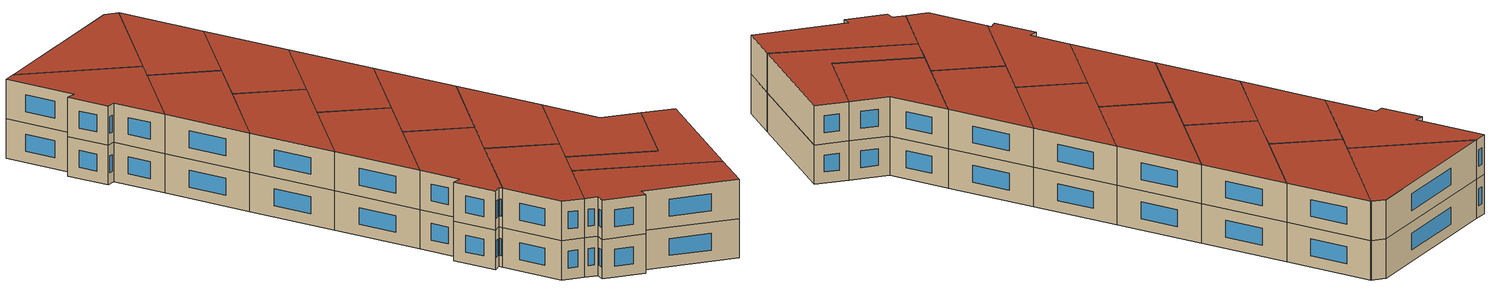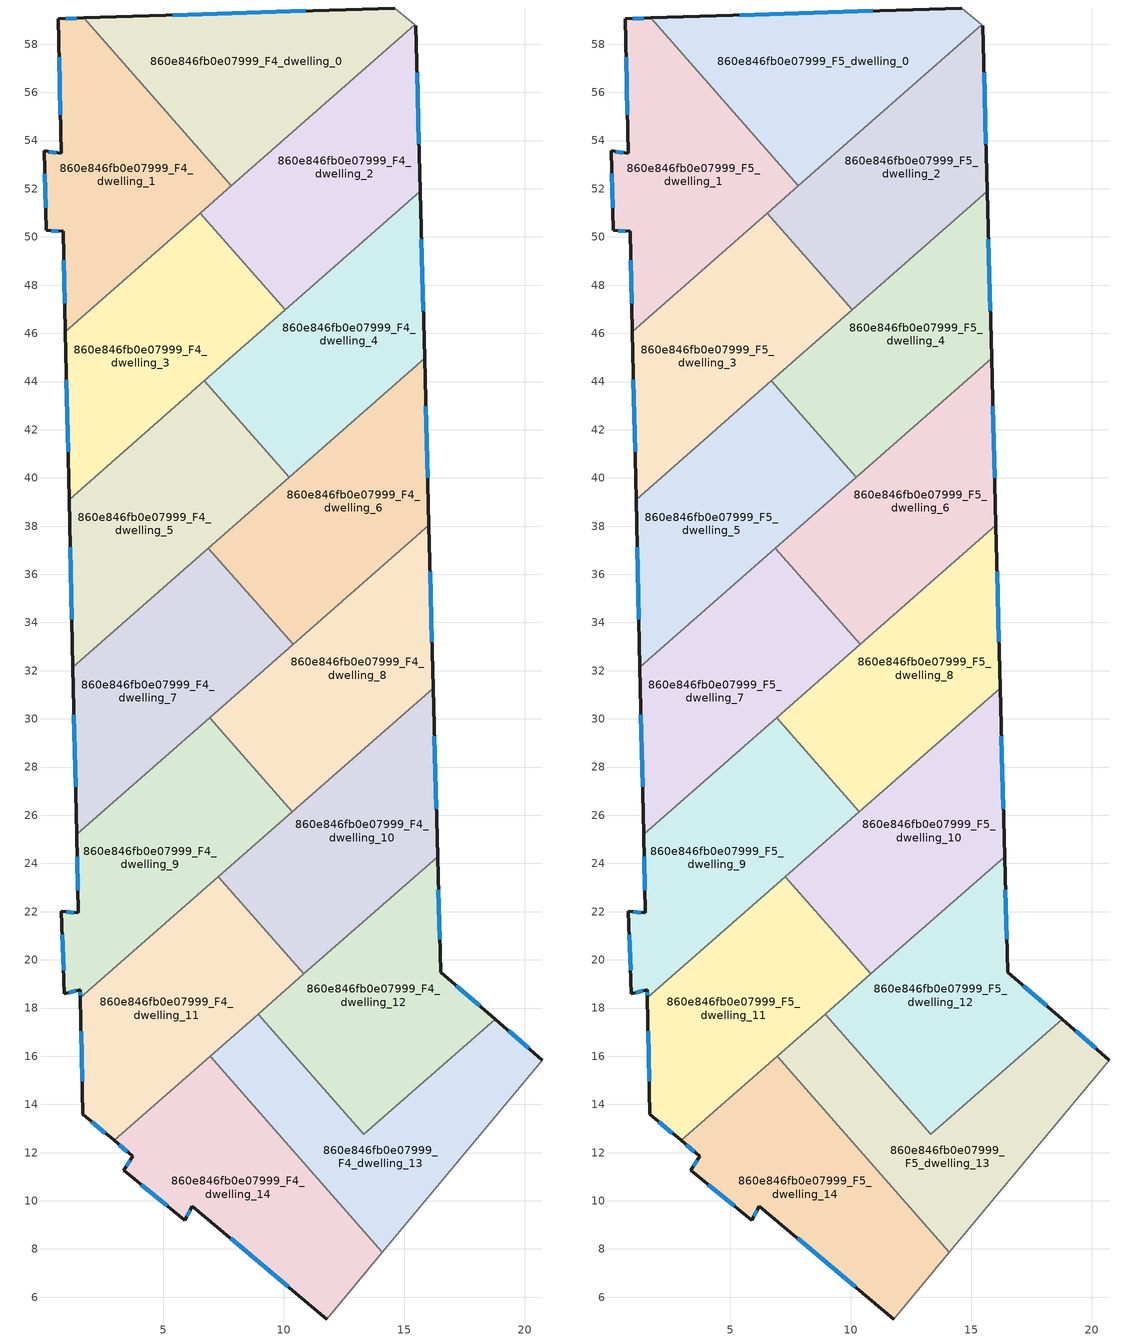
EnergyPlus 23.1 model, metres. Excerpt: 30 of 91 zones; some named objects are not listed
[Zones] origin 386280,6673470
860e846fb0e07999_F4_dwelling_0
 floor to 860e846fb0e07999_F3_dwelling_0 (EU_floor_Construction): 15.44,58.8 7.82,52.12 1.7,59.09 14.6,59.5 z12
 wall outside (EU_wall_Construction): 14.6,59.5 1.7,59.09 z12:15
 wall adiabatic (EU_wall_Construction): 15.44,58.8 14.6,59.5 z12:15
 wall to 860e846fb0e07999_F4_dwelling_1 (EU_wall_Construction): 1.7,59.09 7.82,52.12 z12:15
 wall to 860e846fb0e07999_F4_dwelling_2 (EU_wall_Construction): 7.82,52.12 15.44,58.8 z12:15
 window (EU_Window_Construction): 10.92,59.38 5.38,59.21 z12.86:14.14
860e846fb0e07999_F4_dwelling_1
 floor to 860e846fb0e07999_F3_dwelling_1 (EU_floor_Construction): 1.7,59.09 7.82,52.12 0.93,46.07 0.84,50.23 0.15,50.27 0.05,53.58 0.76,53.47 0.64,59.05 z12
 wall outside (EU_wall_Construction): 1.7,59.09 0.64,59.05 0.76,53.47 0.05,53.58 0.15,50.27 0.84,50.23 0.93,46.07 z12:15
 wall to 860e846fb0e07999_F4_dwelling_3 (EU_wall_Construction): 0.93,46.07 6.53,50.98 z12:15
 wall to 860e846fb0e07999_F4_dwelling_2 (EU_wall_Construction): 6.53,50.98 7.82,52.12 z12:15
 window (EU_Window_Construction): 0.67,57.46 0.73,55.06 / 1.39,59.08 0.94,59.06 / 0.86,49.04 0.9,47.26 / 0.34,50.26 0.64,50.24 / 0.08,52.63 0.12,51.21 / 0.56,53.5 0.25,53.54 z12.86:14.14
860e846fb0e07999_F4_dwelling_10
 floor to 860e846fb0e07999_F3_dwelling_10 (EU_floor_Construction): 16.19,31.27 16.38,24.28 10.83,19.41 7.28,23.45 z12
 wall outside (EU_wall_Construction): 16.38,24.28 16.19,31.27 z12:15
 wall to 860e846fb0e07999_F4_dwelling_11 (EU_wall_Construction): 7.28,23.45 10.83,19.41 z12:15
 wall to 860e846fb0e07999_F4_dwelling_12 (EU_wall_Construction): 10.83,19.41 16.38,24.28 z12:15
 wall to 860e846fb0e07999_F4_dwelling_8 (EU_wall_Construction): 16.19,31.27 10.34,26.14 z12:15
 wall to 860e846fb0e07999_F4_dwelling_9 (EU_wall_Construction): 10.34,26.14 7.28,23.45 z12:15
 window (EU_Window_Construction): 16.32,26.28 16.24,29.28 z12.86:14.14
860e846fb0e07999_F4_dwelling_11
 floor to 860e846fb0e07999_F3_dwelling_11 (EU_floor_Construction): 7.28,23.45 10.83,19.41 2.96,12.5 1.66,13.59 1.55,18.42 z12
 wall outside (EU_wall_Construction): 1.55,18.42 1.66,13.59 2.96,12.5 z12:15
 wall to 860e846fb0e07999_F4_dwelling_9 (EU_wall_Construction): 7.28,23.45 1.55,18.42 z12:15
 wall to 860e846fb0e07999_F4_dwelling_14 (EU_wall_Construction): 2.96,12.5 6.94,16 z12:15
 wall to 860e846fb0e07999_F4_dwelling_13 (EU_wall_Construction): 6.95,16 8.93,17.75 z12:15
 wall to 860e846fb0e07999_F4_dwelling_12 (EU_wall_Construction): 8.93,17.75 10.83,19.41 z12:15
 window (EU_Window_Construction): 2.03,13.28 2.59,12.81 / 1.59,17.04 1.63,14.97 z12.86:14.14
860e846fb0e07999_F4_dwelling_12
 floor to 860e846fb0e07999_F3_dwelling_12 (EU_floor_Construction): 16.38,24.28 16.5,19.49 18.77,17.54 13.32,12.75 8.93,17.75 z12
 wall outside (EU_wall_Construction): 18.77,17.54 16.5,19.49 16.38,24.28 z12:15
 wall to 860e846fb0e07999_F4_dwelling_13 (EU_wall_Construction): 8.93,17.75 13.32,12.75 18.77,17.54 z12:15
 window (EU_Window_Construction): 16.46,20.86 16.41,22.91 / 18.12,18.09 17.15,18.93 z12.86:14.14
860e846fb0e07999_F4_dwelling_13
 floor to 860e846fb0e07999_F3_dwelling_13 (EU_floor_Construction): 20.73,15.84 14.09,7.87 6.95,16 8.93,17.75 13.32,12.75 18.77,17.54 z12
 wall outside (EU_wall_Construction): 20.73,15.84 18.77,17.54 z12:15
 wall adiabatic (EU_wall_Construction): 14.09,7.87 20.73,15.84 z12:15
 wall to 860e846fb0e07999_F4_dwelling_14 (EU_wall_Construction): 6.95,16 14.09,7.87 z12:15
 window (EU_Window_Construction): 20.17,16.33 19.33,17.05 z12.86:14.14
860e846fb0e07999_F4_dwelling_14
 floor to 860e846fb0e07999_F3_dwelling_14 (EU_floor_Construction): 6.95,16 14.09,7.87 11.78,5.09 6.2,9.78 5.88,9.19 3.35,11.27 3.73,11.85 2.96,12.5 z12
 wall outside (EU_wall_Construction): 2.96,12.5 3.73,11.85 3.35,11.27 5.88,9.19 6.2,9.78 11.78,5.09 z12:15
 wall adiabatic (EU_wall_Construction): 11.78,5.09 14.09,7.87 z12:15
 window (EU_Window_Construction): 3.62,11.69 3.46,11.43 / 3.18,12.32 3.51,12.04 / 7.79,8.44 10.18,6.43 / 5.97,9.36 6.11,9.61 / 4.07,10.67 5.15,9.79 z12.86:14.14
860e846fb0e07999_F4_dwelling_2
 floor to 860e846fb0e07999_F3_dwelling_2 (EU_floor_Construction): 15.48,58.77 15.66,51.89 10.05,46.97 6.53,50.98 15.44,58.8 z12
 wall outside (EU_wall_Construction): 15.66,51.89 15.48,58.77 z12:15
 wall to 860e846fb0e07999_F4_dwelling_3 (EU_wall_Construction): 6.53,50.98 10.05,46.97 z12:15
 wall adiabatic (EU_wall_Construction): 15.48,58.77 15.44,58.8 z12:15
 wall to 860e846fb0e07999_F4_dwelling_4 (EU_wall_Construction): 10.05,46.97 15.66,51.89 z12:15
 window (EU_Window_Construction): 15.6,53.86 15.53,56.81 z12.86:14.14
860e846fb0e07999_F4_dwelling_3
 floor to 860e846fb0e07999_F3_dwelling_3 (EU_floor_Construction): 6.53,50.98 10.05,46.97 1.09,39.1 0.93,46.07 z12
 wall outside (EU_wall_Construction): 0.93,46.07 1.09,39.1 z12:15
 wall to 860e846fb0e07999_F4_dwelling_5 (EU_wall_Construction): 1.09,39.1 6.7,44.03 z12:15
 wall to 860e846fb0e07999_F4_dwelling_4 (EU_wall_Construction): 6.7,44.03 10.05,46.97 z12:15
 window (EU_Window_Construction): 0.97,44.08 1.04,41.09 z12.86:14.14
860e846fb0e07999_F4_dwelling_4
 floor to 860e846fb0e07999_F3_dwelling_4 (EU_floor_Construction): 15.66,51.89 15.84,44.96 10.21,40.02 6.7,44.03 z12
 wall outside (EU_wall_Construction): 15.84,44.96 15.66,51.89 z12:15
 wall to 860e846fb0e07999_F4_dwelling_5 (EU_wall_Construction): 6.7,44.03 10.21,40.02 z12:15
 wall to 860e846fb0e07999_F4_dwelling_6 (EU_wall_Construction): 10.21,40.02 15.84,44.96 z12:15
 window (EU_Window_Construction): 15.79,46.94 15.71,49.91 z12.86:14.14
860e846fb0e07999_F4_dwelling_5
 floor to 860e846fb0e07999_F3_dwelling_5 (EU_floor_Construction): 6.7,44.03 10.21,40.02 1.24,32.15 1.09,39.1 z12
 wall outside (EU_wall_Construction): 1.09,39.1 1.24,32.15 z12:15
 wall to 860e846fb0e07999_F4_dwelling_7 (EU_wall_Construction): 1.24,32.15 6.87,37.09 z12:15
 wall to 860e846fb0e07999_F4_dwelling_6 (EU_wall_Construction): 6.87,37.09 10.21,40.02 z12:15
 window (EU_Window_Construction): 1.13,37.12 1.2,34.14 z12.86:14.14
860e846fb0e07999_F4_dwelling_6
 floor to 860e846fb0e07999_F3_dwelling_6 (EU_floor_Construction): 15.84,44.96 16.02,38.04 10.38,33.09 6.87,37.09 z12
 wall outside (EU_wall_Construction): 16.02,38.04 15.84,44.96 z12:15
 wall to 860e846fb0e07999_F4_dwelling_7 (EU_wall_Construction): 6.87,37.09 10.38,33.09 z12:15
 wall to 860e846fb0e07999_F4_dwelling_8 (EU_wall_Construction): 10.38,33.09 16.02,38.04 z12:15
 window (EU_Window_Construction): 15.97,40.01 15.89,42.98 z12.86:14.14
860e846fb0e07999_F4_dwelling_7
 floor to 860e846fb0e07999_F3_dwelling_7 (EU_floor_Construction): 6.87,37.09 10.38,33.09 1.4,25.21 1.24,32.15 z12
 wall outside (EU_wall_Construction): 1.24,32.15 1.4,25.21 z12:15
 wall to 860e846fb0e07999_F4_dwelling_9 (EU_wall_Construction): 1.4,25.21 6.91,30.04 z12:15
 wall to 860e846fb0e07999_F4_dwelling_8 (EU_wall_Construction): 6.91,30.05 10.38,33.09 z12:15
 window (EU_Window_Construction): 1.29,30.16 1.36,27.19 z12.86:14.14
860e846fb0e07999_F4_dwelling_8
 floor to 860e846fb0e07999_F3_dwelling_8 (EU_floor_Construction): 16.02,38.04 16.19,31.27 10.34,26.14 6.91,30.04 z12
 wall outside (EU_wall_Construction): 16.19,31.27 16.02,38.04 z12:15
 wall to 860e846fb0e07999_F4_dwelling_9 (EU_wall_Construction): 6.91,30.04 10.34,26.14 z12:15
 window (EU_Window_Construction): 16.14,33.21 16.07,36.1 z12.86:14.14
860e846fb0e07999_F4_dwelling_9
 floor to 860e846fb0e07999_F3_dwelling_9 (EU_floor_Construction): 6.91,30.04 10.34,26.14 1.55,18.42 1.55,18.76 0.89,18.6 0.77,22.01 1.47,21.95 1.4,25.21 z12
 wall outside (EU_wall_Construction): 1.4,25.21 1.47,21.95 0.77,22.01 0.89,18.6 1.55,18.76 1.55,18.42 z12:15
 window (EU_Window_Construction): 0.8,21.03 0.85,19.57 / 1.27,21.96 0.97,21.99 / 1.42,24.27 1.45,22.88 / 1.55,18.66 1.55,18.52 / 1.08,18.64 1.36,18.71 z12.86:14.14
860e846fb0e07999_F5_dwelling_0
 floor to 860e846fb0e07999_F4_dwelling_0 (EU_floor_Construction): 15.44,58.8 7.82,52.12 1.7,59.09 14.6,59.5 z15
 wall outside (EU_wall_Construction): 14.6,59.5 1.7,59.09 z15:18
 wall adiabatic (EU_wall_Construction): 15.44,58.8 14.6,59.5 z15:18
 wall to 860e846fb0e07999_F5_dwelling_1 (EU_wall_Construction): 1.7,59.09 7.82,52.12 z15:18
 wall to 860e846fb0e07999_F5_dwelling_2 (EU_wall_Construction): 7.82,52.12 15.44,58.8 z15:18
 window (EU_Window_Construction): 10.92,59.38 5.38,59.21 z15.86:17.14
 roof outside (EU_roof_Construction): 15.44,58.8 14.6,59.5 1.7,59.09 7.82,52.12 z18
860e846fb0e07999_F5_dwelling_1
 floor to 860e846fb0e07999_F4_dwelling_1 (EU_floor_Construction): 1.7,59.09 7.82,52.12 0.93,46.07 0.84,50.23 0.15,50.27 0.05,53.58 0.76,53.47 0.64,59.05 z15
 wall outside (EU_wall_Construction): 1.7,59.09 0.64,59.05 0.76,53.47 0.05,53.58 0.15,50.27 0.84,50.23 0.93,46.07 z15:18
 wall to 860e846fb0e07999_F5_dwelling_3 (EU_wall_Construction): 0.93,46.07 6.53,50.98 z15:18
 wall to 860e846fb0e07999_F5_dwelling_2 (EU_wall_Construction): 6.53,50.98 7.82,52.12 z15:18
 window (EU_Window_Construction): 0.67,57.46 0.73,55.06 / 1.39,59.08 0.94,59.06 / 0.86,49.04 0.9,47.26 / 0.34,50.26 0.64,50.24 / 0.08,52.63 0.12,51.21 / 0.56,53.5 0.25,53.54 z15.86:17.14
 roof outside (EU_roof_Construction): 7.82,52.12 1.7,59.09 0.64,59.05 0.76,53.47 0.05,53.58 0.15,50.27 0.84,50.23 0.93,46.07 z18
860e846fb0e07999_F5_dwelling_10
 floor to 860e846fb0e07999_F4_dwelling_10 (EU_floor_Construction): 16.19,31.27 16.38,24.28 10.83,19.41 7.28,23.45 z15
 wall outside (EU_wall_Construction): 16.38,24.28 16.19,31.27 z15:18
 wall to 860e846fb0e07999_F5_dwelling_11 (EU_wall_Construction): 7.28,23.45 10.83,19.41 z15:18
 wall to 860e846fb0e07999_F5_dwelling_12 (EU_wall_Construction): 10.83,19.41 16.38,24.28 z15:18
 wall to 860e846fb0e07999_F5_dwelling_8 (EU_wall_Construction): 16.19,31.27 10.34,26.14 z15:18
 wall to 860e846fb0e07999_F5_dwelling_9 (EU_wall_Construction): 10.34,26.14 7.28,23.45 z15:18
 window (EU_Window_Construction): 16.32,26.28 16.24,29.28 z15.86:17.14
 roof outside (EU_roof_Construction): 16.38,24.28 16.19,31.27 7.28,23.45 10.83,19.41 z18
860e846fb0e07999_F5_dwelling_11
 floor to 860e846fb0e07999_F4_dwelling_11 (EU_floor_Construction): 7.28,23.45 10.83,19.41 2.96,12.5 1.66,13.59 1.55,18.42 z15
 wall outside (EU_wall_Construction): 1.55,18.42 1.66,13.59 2.96,12.5 z15:18
 wall to 860e846fb0e07999_F5_dwelling_9 (EU_wall_Construction): 7.28,23.45 1.55,18.42 z15:18
 wall to 860e846fb0e07999_F5_dwelling_14 (EU_wall_Construction): 2.96,12.5 6.94,16 z15:18
 wall to 860e846fb0e07999_F5_dwelling_13 (EU_wall_Construction): 6.95,16 8.93,17.75 z15:18
 wall to 860e846fb0e07999_F5_dwelling_12 (EU_wall_Construction): 8.93,17.75 10.83,19.41 z15:18
 window (EU_Window_Construction): 2.03,13.28 2.59,12.81 / 1.59,17.04 1.63,14.97 z15.86:17.14
 roof outside (EU_roof_Construction): 10.83,19.41 7.28,23.45 1.55,18.42 1.66,13.59 2.96,12.5 z18
860e846fb0e07999_F5_dwelling_12
 floor to 860e846fb0e07999_F4_dwelling_12 (EU_floor_Construction): 16.38,24.28 16.5,19.49 18.77,17.54 13.32,12.75 8.93,17.75 z15
 wall outside (EU_wall_Construction): 18.77,17.54 16.5,19.49 16.38,24.28 z15:18
 wall to 860e846fb0e07999_F5_dwelling_13 (EU_wall_Construction): 8.93,17.75 13.32,12.75 18.77,17.54 z15:18
 window (EU_Window_Construction): 16.46,20.86 16.41,22.91 / 18.12,18.09 17.15,18.93 z15.86:17.14
 roof outside (EU_roof_Construction): 18.77,17.54 16.5,19.49 16.38,24.28 8.93,17.75 13.32,12.75 z18
860e846fb0e07999_F5_dwelling_13
 floor to 860e846fb0e07999_F4_dwelling_13 (EU_floor_Construction): 20.73,15.84 14.09,7.87 6.95,16 8.93,17.75 13.32,12.75 18.77,17.54 z15
 wall outside (EU_wall_Construction): 20.73,15.84 18.77,17.54 z15:18
 wall adiabatic (EU_wall_Construction): 14.09,7.87 20.73,15.84 z15:18
 wall to 860e846fb0e07999_F5_dwelling_14 (EU_wall_Construction): 6.95,16 14.09,7.87 z15:18
 window (EU_Window_Construction): 20.17,16.33 19.33,17.05 z15.86:17.14
 roof outside (EU_roof_Construction): 14.09,7.87 20.73,15.84 18.77,17.54 13.32,12.75 8.93,17.75 6.95,16 z18
860e846fb0e07999_F5_dwelling_14
 floor to 860e846fb0e07999_F4_dwelling_14 (EU_floor_Construction): 6.95,16 14.09,7.87 11.78,5.09 6.2,9.78 5.88,9.19 3.35,11.27 3.73,11.85 2.96,12.5 z15
 wall outside (EU_wall_Construction): 2.96,12.5 3.73,11.85 3.35,11.27 5.88,9.19 6.2,9.78 11.78,5.09 z15:18
 wall adiabatic (EU_wall_Construction): 11.78,5.09 14.09,7.87 z15:18
 window (EU_Window_Construction): 3.62,11.69 3.46,11.43 / 3.18,12.32 3.51,12.04 / 7.79,8.44 10.18,6.43 / 5.97,9.36 6.11,9.61 / 4.07,10.67 5.15,9.79 z15.86:17.14
 roof outside (EU_roof_Construction): 11.78,5.09 14.09,7.87 6.95,16 2.96,12.5 3.73,11.85 3.35,11.27 5.88,9.19 6.2,9.78 z18
860e846fb0e07999_F5_dwelling_2
 floor to 860e846fb0e07999_F4_dwelling_2 (EU_floor_Construction): 15.48,58.77 15.66,51.89 10.05,46.97 6.53,50.98 15.44,58.8 z15
 wall outside (EU_wall_Construction): 15.66,51.89 15.48,58.77 z15:18
 wall to 860e846fb0e07999_F5_dwelling_3 (EU_wall_Construction): 6.53,50.98 10.05,46.97 z15:18
 wall adiabatic (EU_wall_Construction): 15.48,58.77 15.44,58.8 z15:18
 wall to 860e846fb0e07999_F5_dwelling_4 (EU_wall_Construction): 10.05,46.97 15.66,51.89 z15:18
 window (EU_Window_Construction): 15.6,53.86 15.53,56.81 z15.86:17.14
 roof outside (EU_roof_Construction): 15.66,51.89 15.48,58.77 15.44,58.8 6.53,50.98 10.05,46.97 z18
860e846fb0e07999_F5_dwelling_3
 floor to 860e846fb0e07999_F4_dwelling_3 (EU_floor_Construction): 6.53,50.98 10.05,46.97 1.09,39.1 0.93,46.07 z15
 wall outside (EU_wall_Construction): 0.93,46.07 1.09,39.1 z15:18
 wall to 860e846fb0e07999_F5_dwelling_5 (EU_wall_Construction): 1.09,39.1 6.7,44.03 z15:18
 wall to 860e846fb0e07999_F5_dwelling_4 (EU_wall_Construction): 6.7,44.03 10.05,46.97 z15:18
 window (EU_Window_Construction): 0.97,44.08 1.04,41.09 z15.86:17.14
 roof outside (EU_roof_Construction): 10.05,46.97 6.53,50.98 0.93,46.07 1.09,39.1 z18
860e846fb0e07999_F5_dwelling_4
 floor to 860e846fb0e07999_F4_dwelling_4 (EU_floor_Construction): 15.66,51.89 15.84,44.96 10.21,40.02 6.7,44.03 z15
 wall outside (EU_wall_Construction): 15.84,44.96 15.66,51.89 z15:18
 wall to 860e846fb0e07999_F5_dwelling_5 (EU_wall_Construction): 6.7,44.03 10.21,40.02 z15:18
 wall to 860e846fb0e07999_F5_dwelling_6 (EU_wall_Construction): 10.21,40.02 15.84,44.96 z15:18
 window (EU_Window_Construction): 15.79,46.94 15.71,49.91 z15.86:17.14
 roof outside (EU_roof_Construction): 15.84,44.96 15.66,51.89 6.7,44.03 10.21,40.02 z18
860e846fb0e07999_F5_dwelling_5
 floor to 860e846fb0e07999_F4_dwelling_5 (EU_floor_Construction): 6.7,44.03 10.21,40.02 1.24,32.15 1.09,39.1 z15
 wall outside (EU_wall_Construction): 1.09,39.1 1.24,32.15 z15:18
 wall to 860e846fb0e07999_F5_dwelling_7 (EU_wall_Construction): 1.24,32.15 6.87,37.09 z15:18
 wall to 860e846fb0e07999_F5_dwelling_6 (EU_wall_Construction): 6.87,37.09 10.21,40.02 z15:18
 window (EU_Window_Construction): 1.13,37.12 1.2,34.14 z15.86:17.14
 roof outside (EU_roof_Construction): 10.21,40.02 6.7,44.03 1.09,39.1 1.24,32.15 z18
860e846fb0e07999_F5_dwelling_6
 floor to 860e846fb0e07999_F4_dwelling_6 (EU_floor_Construction): 15.84,44.96 16.02,38.04 10.38,33.09 6.87,37.09 z15
 wall outside (EU_wall_Construction): 16.02,38.04 15.84,44.96 z15:18
 wall to 860e846fb0e07999_F5_dwelling_7 (EU_wall_Construction): 6.87,37.09 10.38,33.09 z15:18
 wall to 860e846fb0e07999_F5_dwelling_8 (EU_wall_Construction): 10.38,33.09 16.02,38.04 z15:18
 window (EU_Window_Construction): 15.97,40.01 15.89,42.98 z15.86:17.14
 roof outside (EU_roof_Construction): 16.02,38.04 15.84,44.96 6.87,37.09 10.38,33.09 z18
860e846fb0e07999_F5_dwelling_7
 floor to 860e846fb0e07999_F4_dwelling_7 (EU_floor_Construction): 6.87,37.09 10.38,33.09 1.4,25.21 1.24,32.15 z15
 wall outside (EU_wall_Construction): 1.24,32.15 1.4,25.21 z15:18
 wall to 860e846fb0e07999_F5_dwelling_9 (EU_wall_Construction): 1.4,25.21 6.91,30.04 z15:18
 wall to 860e846fb0e07999_F5_dwelling_8 (EU_wall_Construction): 6.91,30.05 10.38,33.09 z15:18
 window (EU_Window_Construction): 1.29,30.16 1.36,27.19 z15.86:17.14
 roof outside (EU_roof_Construction): 10.38,33.09 6.87,37.09 1.24,32.15 1.4,25.21 z18
860e846fb0e07999_F5_dwelling_8
 floor to 860e846fb0e07999_F4_dwelling_8 (EU_floor_Construction): 16.02,38.04 16.19,31.27 10.34,26.14 6.91,30.04 z15
 wall outside (EU_wall_Construction): 16.19,31.27 16.02,38.04 z15:18
 wall to 860e846fb0e07999_F5_dwelling_9 (EU_wall_Construction): 6.91,30.04 10.34,26.14 z15:18
 window (EU_Window_Construction): 16.14,33.21 16.07,36.1 z15.86:17.14
 roof outside (EU_roof_Construction): 16.19,31.27 16.02,38.04 6.91,30.04 10.34,26.14 z18
860e846fb0e07999_F5_dwelling_9
 floor to 860e846fb0e07999_F4_dwelling_9 (EU_floor_Construction): 6.91,30.04 10.34,26.14 1.55,18.42 1.55,18.76 0.89,18.6 0.77,22.01 1.47,21.95 1.4,25.21 z15
 wall outside (EU_wall_Construction): 1.4,25.21 1.47,21.95 0.77,22.01 0.89,18.6 1.55,18.76 1.55,18.42 z15:18
 window (EU_Window_Construction): 0.8,21.03 0.85,19.57 / 1.27,21.96 0.97,21.99 / 1.42,24.27 1.45,22.88 / 1.55,18.66 1.55,18.52 / 1.08,18.64 1.36,18.71 z15.86:17.14
 roof outside (EU_roof_Construction): 10.34,26.14 6.91,30.04 1.4,25.21 1.47,21.95 0.77,22.01 0.89,18.6 1.55,18.76 1.55,18.42 z18
[Building]
EU S2 Campaign: North Axis=0; Terrain=City; Solar Distribution=FullExterior
[Site:Location]
Helsinki-Vantaa.AP: Latitude=60.317; Longitude=24.963; Time Zone=2; Elevation=54.6
[SizingPeriod:WeatherFileDays]
AnnualSizingPeriod: Begin Month=1; Begin Day of Month=1; End Month=12; End Day of Month=31; Day of Week for Start Day=Monday; Use Weather File Daylight Saving Period=No; Use Weather File Rain and Snow Indicators=No
[MATERIAL]
EU_InternalMass_Material: Roughness=MediumRough; Thickness=0.1; Conductivity=1; Density=1800; Specific Heat=900; Thermal Absorptance=0.9; Solar Absorptance=0.7; Visible Absorptance=0.7
[MATERIAL:NOMASS] Roughness=MediumRough; Thermal Absorptance=0.9; Solar Absorptance=0.7; Visible Absorptance=0.7
Name | Thermal Resistance
EU_wall_NoMass | 1.10183
EU_roof_NoMass; EU_floor_NoMass | 1.70606
[WINDOWMATERIAL:SIMPLEGLAZINGSYSTEM]
EU_Window_SimpleGlazing: UFactor=3.11035; Solar Heat Gain Coefficient=0.8; Visible Transmittance=0.8
[CONSTRUCTION]
EU_wall_Construction: EU_wall_NoMass
EU_roof_Construction: EU_roof_NoMass
EU_floor_Construction: EU_floor_NoMass
EU_Window_Construction: EU_Window_SimpleGlazing
EU_InternalMass_Construction: EU_InternalMass_Material
[ZONE] Type=1; Multiplier=1; Ceiling Height=autocalculate; Floor Area=autocalculate; Part of Total Floor Area=Yes
Name | Volume
860e846fb0e07999_F4_dwelling_0; 860e846fb0e07999_F5_dwelling_0; 860e846fb0e07999_F4_dwelling_5; 860e846fb0e07999_F5_dwelling_5 | 155.125
860e846fb0e07999_F4_dwelling_1; 860e846fb0e07999_F5_dwelling_1 | 155.141
860e846fb0e07999_F4_dwelling_10; 860e846fb0e07999_F5_dwelling_10 | 155.099
860e846fb0e07999_F4_dwelling_11; 860e846fb0e07999_F5_dwelling_11 | 155.11
860e846fb0e07999_F4_dwelling_12; 860e846fb0e07999_F5_dwelling_12 | 155.131
860e846fb0e07999_F4_dwelling_13; 860e846fb0e07999_F5_dwelling_13; 860e846fb0e07999_F4_dwelling_4; 860e846fb0e07999_F5_dwelling_4 | 155.123
860e846fb0e07999_F4_dwelling_14; 860e846fb0e07999_F5_dwelling_14 | 155.108
860e846fb0e07999_F4_dwelling_2; 860e846fb0e07999_F5_dwelling_2 | 155.105
860e846fb0e07999_F4_dwelling_3; 860e846fb0e07999_F5_dwelling_3 | 155.104
860e846fb0e07999_F4_dwelling_6; 860e846fb0e07999_F5_dwelling_6; 860e846fb0e07999_F4_dwelling_9; 860e846fb0e07999_F5_dwelling_9 | 155.113
860e846fb0e07999_F4_dwelling_7; 860e846fb0e07999_F5_dwelling_7 | 155.116
860e846fb0e07999_F4_dwelling_8; 860e846fb0e07999_F5_dwelling_8 | 155.127
[INTERNALMASS] Construction=EU_InternalMass_Construction
Name | Zone or ZoneList | Surface Area
860e846fb0e07999_F4_dwelling_0_EU_InternalMass | 860e846fb0e07999_F4_dwelling_0 | 51.7068
860e846fb0e07999_F4_dwelling_1_EU_InternalMass | 860e846fb0e07999_F4_dwelling_1 | 51.7133
860e846fb0e07999_F4_dwelling_2_EU_InternalMass | 860e846fb0e07999_F4_dwelling_2 | 51.7028
860e846fb0e07999_F4_dwelling_3_EU_InternalMass | 860e846fb0e07999_F4_dwelling_3 | 51.7034
860e846fb0e07999_F4_dwelling_4_EU_InternalMass | 860e846fb0e07999_F4_dwelling_4 | 51.7092
860e846fb0e07999_F4_dwelling_5_EU_InternalMass | 860e846fb0e07999_F4_dwelling_5 | 51.7101
860e846fb0e07999_F4_dwelling_6_EU_InternalMass | 860e846fb0e07999_F4_dwelling_6 | 51.7039
860e846fb0e07999_F4_dwelling_7_EU_InternalMass | 860e846fb0e07999_F4_dwelling_7 | 51.707
860e846fb0e07999_F4_dwelling_8_EU_InternalMass | 860e846fb0e07999_F4_dwelling_8 | 51.7076
860e846fb0e07999_F4_dwelling_9_EU_InternalMass | 860e846fb0e07999_F4_dwelling_9 | 51.7042
860e846fb0e07999_F4_dwelling_10_EU_InternalMass | 860e846fb0e07999_F4_dwelling_10 | 51.7002
860e846fb0e07999_F4_dwelling_11_EU_InternalMass | 860e846fb0e07999_F4_dwelling_11 | 51.7037
860e846fb0e07999_F4_dwelling_12_EU_InternalMass | 860e846fb0e07999_F4_dwelling_12 | 51.7111
860e846fb0e07999_F4_dwelling_13_EU_InternalMass | 860e846fb0e07999_F4_dwelling_13 | 51.7077
860e846fb0e07999_F4_dwelling_14_EU_InternalMass | 860e846fb0e07999_F4_dwelling_14 | 51.6992
860e846fb0e07999_F5_dwelling_0_EU_InternalMass | 860e846fb0e07999_F5_dwelling_0 | 51.7068
860e846fb0e07999_F5_dwelling_1_EU_InternalMass | 860e846fb0e07999_F5_dwelling_1 | 51.7133
860e846fb0e07999_F5_dwelling_2_EU_InternalMass | 860e846fb0e07999_F5_dwelling_2 | 51.7028
860e846fb0e07999_F5_dwelling_3_EU_InternalMass | 860e846fb0e07999_F5_dwelling_3 | 51.7034
860e846fb0e07999_F5_dwelling_4_EU_InternalMass | 860e846fb0e07999_F5_dwelling_4 | 51.7092
860e846fb0e07999_F5_dwelling_5_EU_InternalMass | 860e846fb0e07999_F5_dwelling_5 | 51.7101
860e846fb0e07999_F5_dwelling_6_EU_InternalMass | 860e846fb0e07999_F5_dwelling_6 | 51.7039
860e846fb0e07999_F5_dwelling_7_EU_InternalMass | 860e846fb0e07999_F5_dwelling_7 | 51.707
860e846fb0e07999_F5_dwelling_8_EU_InternalMass | 860e846fb0e07999_F5_dwelling_8 | 51.7076
860e846fb0e07999_F5_dwelling_9_EU_InternalMass | 860e846fb0e07999_F5_dwelling_9 | 51.7042
860e846fb0e07999_F5_dwelling_10_EU_InternalMass | 860e846fb0e07999_F5_dwelling_10 | 51.7002
860e846fb0e07999_F5_dwelling_11_EU_InternalMass | 860e846fb0e07999_F5_dwelling_11 | 51.7037
860e846fb0e07999_F5_dwelling_12_EU_InternalMass | 860e846fb0e07999_F5_dwelling_12 | 51.7111
860e846fb0e07999_F5_dwelling_13_EU_InternalMass | 860e846fb0e07999_F5_dwelling_13 | 51.7077
860e846fb0e07999_F5_dwelling_14_EU_InternalMass | 860e846fb0e07999_F5_dwelling_14 | 51.6992
[OTHEREQUIPMENT] Fuel Type=Electricity; Design Level Calculation Method=Watts/Area; Power per Zone Floor Area=1; Fraction Latent=0; Fraction Radiant=0; Fraction Lost=0; Carbon Dioxide Generation Rate=0; EndUse Subcategory=EU_Step8_InternalGains
Name | Zone or ZoneList or Space or SpaceList | Schedule
EU_Step8_InternalGain_860e846fb0e07999_F4_dwelling_0_f000 | 860e846fb0e07999_F4_dwelling_0 | EU_Step8_GainSchedule_860e846fb0e07999_F4_dwelling_0_f000
EU_Step8_InternalGain_860e846fb0e07999_F4_dwelling_1_f000 | 860e846fb0e07999_F4_dwelling_1 | EU_Step8_GainSchedule_860e846fb0e07999_F4_dwelling_1_f000
EU_Step8_InternalGain_860e846fb0e07999_F4_dwelling_2_f000 | 860e846fb0e07999_F4_dwelling_2 | EU_Step8_GainSchedule_860e846fb0e07999_F4_dwelling_2_f000
EU_Step8_InternalGain_860e846fb0e07999_F4_dwelling_3_f000 | 860e846fb0e07999_F4_dwelling_3 | EU_Step8_GainSchedule_860e846fb0e07999_F4_dwelling_3_f000
EU_Step8_InternalGain_860e846fb0e07999_F4_dwelling_4_f000 | 860e846fb0e07999_F4_dwelling_4 | EU_Step8_GainSchedule_860e846fb0e07999_F4_dwelling_4_f000
EU_Step8_InternalGain_860e846fb0e07999_F4_dwelling_5_f000 | 860e846fb0e07999_F4_dwelling_5 | EU_Step8_GainSchedule_860e846fb0e07999_F4_dwelling_5_f000
EU_Step8_InternalGain_860e846fb0e07999_F4_dwelling_6_f000 | 860e846fb0e07999_F4_dwelling_6 | EU_Step8_GainSchedule_860e846fb0e07999_F4_dwelling_6_f000
EU_Step8_InternalGain_860e846fb0e07999_F4_dwelling_7_f000 | 860e846fb0e07999_F4_dwelling_7 | EU_Step8_GainSchedule_860e846fb0e07999_F4_dwelling_7_f000
EU_Step8_InternalGain_860e846fb0e07999_F4_dwelling_8_f000 | 860e846fb0e07999_F4_dwelling_8 | EU_Step8_GainSchedule_860e846fb0e07999_F4_dwelling_8_f000
EU_Step8_InternalGain_860e846fb0e07999_F4_dwelling_9_f000 | 860e846fb0e07999_F4_dwelling_9 | EU_Step8_GainSchedule_860e846fb0e07999_F4_dwelling_9_f000
EU_Step8_InternalGain_860e846fb0e07999_F4_dwelling_10_f000 | 860e846fb0e07999_F4_dwelling_10 | EU_Step8_GainSchedule_860e846fb0e07999_F4_dwelling_10_f000
EU_Step8_InternalGain_860e846fb0e07999_F4_dwelling_11_f000 | 860e846fb0e07999_F4_dwelling_11 | EU_Step8_GainSchedule_860e846fb0e07999_F4_dwelling_11_f000
EU_Step8_InternalGain_860e846fb0e07999_F4_dwelling_12_f000 | 860e846fb0e07999_F4_dwelling_12 | EU_Step8_GainSchedule_860e846fb0e07999_F4_dwelling_12_f000
EU_Step8_InternalGain_860e846fb0e07999_F4_dwelling_13_f000 | 860e846fb0e07999_F4_dwelling_13 | EU_Step8_GainSchedule_860e846fb0e07999_F4_dwelling_13_f000
EU_Step8_InternalGain_860e846fb0e07999_F4_dwelling_14_f000 | 860e846fb0e07999_F4_dwelling_14 | EU_Step8_GainSchedule_860e846fb0e07999_F4_dwelling_14_f000
EU_Step8_InternalGain_860e846fb0e07999_F5_dwelling_0_f000 | 860e846fb0e07999_F5_dwelling_0 | EU_Step8_GainSchedule_860e846fb0e07999_F5_dwelling_0_f000
EU_Step8_InternalGain_860e846fb0e07999_F5_dwelling_1_f000 | 860e846fb0e07999_F5_dwelling_1 | EU_Step8_GainSchedule_860e846fb0e07999_F5_dwelling_1_f000
EU_Step8_InternalGain_860e846fb0e07999_F5_dwelling_2_f000 | 860e846fb0e07999_F5_dwelling_2 | EU_Step8_GainSchedule_860e846fb0e07999_F5_dwelling_2_f000
EU_Step8_InternalGain_860e846fb0e07999_F5_dwelling_3_f000 | 860e846fb0e07999_F5_dwelling_3 | EU_Step8_GainSchedule_860e846fb0e07999_F5_dwelling_3_f000
EU_Step8_InternalGain_860e846fb0e07999_F5_dwelling_4_f000 | 860e846fb0e07999_F5_dwelling_4 | EU_Step8_GainSchedule_860e846fb0e07999_F5_dwelling_4_f000
EU_Step8_InternalGain_860e846fb0e07999_F5_dwelling_5_f000 | 860e846fb0e07999_F5_dwelling_5 | EU_Step8_GainSchedule_860e846fb0e07999_F5_dwelling_5_f000
EU_Step8_InternalGain_860e846fb0e07999_F5_dwelling_6_f000 | 860e846fb0e07999_F5_dwelling_6 | EU_Step8_GainSchedule_860e846fb0e07999_F5_dwelling_6_f000
EU_Step8_InternalGain_860e846fb0e07999_F5_dwelling_7_f000 | 860e846fb0e07999_F5_dwelling_7 | EU_Step8_GainSchedule_860e846fb0e07999_F5_dwelling_7_f000
EU_Step8_InternalGain_860e846fb0e07999_F5_dwelling_8_f000 | 860e846fb0e07999_F5_dwelling_8 | EU_Step8_GainSchedule_860e846fb0e07999_F5_dwelling_8_f000
EU_Step8_InternalGain_860e846fb0e07999_F5_dwelling_9_f000 | 860e846fb0e07999_F5_dwelling_9 | EU_Step8_GainSchedule_860e846fb0e07999_F5_dwelling_9_f000
EU_Step8_InternalGain_860e846fb0e07999_F5_dwelling_10_f000 | 860e846fb0e07999_F5_dwelling_10 | EU_Step8_GainSchedule_860e846fb0e07999_F5_dwelling_10_f000
EU_Step8_InternalGain_860e846fb0e07999_F5_dwelling_11_f000 | 860e846fb0e07999_F5_dwelling_11 | EU_Step8_GainSchedule_860e846fb0e07999_F5_dwelling_11_f000
EU_Step8_InternalGain_860e846fb0e07999_F5_dwelling_12_f000 | 860e846fb0e07999_F5_dwelling_12 | EU_Step8_GainSchedule_860e846fb0e07999_F5_dwelling_12_f000
EU_Step8_InternalGain_860e846fb0e07999_F5_dwelling_13_f000 | 860e846fb0e07999_F5_dwelling_13 | EU_Step8_GainSchedule_860e846fb0e07999_F5_dwelling_13_f000
EU_Step8_InternalGain_860e846fb0e07999_F5_dwelling_14_f000 | 860e846fb0e07999_F5_dwelling_14 | EU_Step8_GainSchedule_860e846fb0e07999_F5_dwelling_14_f000
[ZONEVENTILATION:DESIGNFLOWRATE] Schedule=EU_AlwaysOn; Design Flow Rate Calculation Method=AirChanges/Hour; Air Changes per Hour=0.756316; Ventilation Type=Natural; Fan Pressure Rise=0; Fan Total Efficiency=1; Constant Term Coefficient=1; Temperature Term Coefficient=0; Velocity Term Coefficient=0; Velocity Squared Term Coefficient=0; Minimum Indoor Temperature=-100; Maximum Indoor Temperature=100; Delta Temperature=-100; Minimum Outdoor Temperature=-100; Maximum Outdoor Temperature=100; Maximum Wind Speed=40
Name | Zone or ZoneList or Space or SpaceList
EU_ConstantAir_860e846fb0e07999_F4_dwelling_0 | 860e846fb0e07999_F4_dwelling_0
EU_ConstantAir_860e846fb0e07999_F4_dwelling_1 | 860e846fb0e07999_F4_dwelling_1
EU_ConstantAir_860e846fb0e07999_F4_dwelling_2 | 860e846fb0e07999_F4_dwelling_2
EU_ConstantAir_860e846fb0e07999_F4_dwelling_3 | 860e846fb0e07999_F4_dwelling_3
EU_ConstantAir_860e846fb0e07999_F4_dwelling_4 | 860e846fb0e07999_F4_dwelling_4
EU_ConstantAir_860e846fb0e07999_F4_dwelling_5 | 860e846fb0e07999_F4_dwelling_5
EU_ConstantAir_860e846fb0e07999_F4_dwelling_6 | 860e846fb0e07999_F4_dwelling_6
EU_ConstantAir_860e846fb0e07999_F4_dwelling_7 | 860e846fb0e07999_F4_dwelling_7
EU_ConstantAir_860e846fb0e07999_F4_dwelling_8 | 860e846fb0e07999_F4_dwelling_8
EU_ConstantAir_860e846fb0e07999_F4_dwelling_9 | 860e846fb0e07999_F4_dwelling_9
EU_ConstantAir_860e846fb0e07999_F4_dwelling_10 | 860e846fb0e07999_F4_dwelling_10
EU_ConstantAir_860e846fb0e07999_F4_dwelling_11 | 860e846fb0e07999_F4_dwelling_11
EU_ConstantAir_860e846fb0e07999_F4_dwelling_12 | 860e846fb0e07999_F4_dwelling_12
EU_ConstantAir_860e846fb0e07999_F4_dwelling_13 | 860e846fb0e07999_F4_dwelling_13
EU_ConstantAir_860e846fb0e07999_F4_dwelling_14 | 860e846fb0e07999_F4_dwelling_14
EU_ConstantAir_860e846fb0e07999_F5_dwelling_0 | 860e846fb0e07999_F5_dwelling_0
EU_ConstantAir_860e846fb0e07999_F5_dwelling_1 | 860e846fb0e07999_F5_dwelling_1
EU_ConstantAir_860e846fb0e07999_F5_dwelling_2 | 860e846fb0e07999_F5_dwelling_2
EU_ConstantAir_860e846fb0e07999_F5_dwelling_3 | 860e846fb0e07999_F5_dwelling_3
EU_ConstantAir_860e846fb0e07999_F5_dwelling_4 | 860e846fb0e07999_F5_dwelling_4
EU_ConstantAir_860e846fb0e07999_F5_dwelling_5 | 860e846fb0e07999_F5_dwelling_5
EU_ConstantAir_860e846fb0e07999_F5_dwelling_6 | 860e846fb0e07999_F5_dwelling_6
EU_ConstantAir_860e846fb0e07999_F5_dwelling_7 | 860e846fb0e07999_F5_dwelling_7
EU_ConstantAir_860e846fb0e07999_F5_dwelling_8 | 860e846fb0e07999_F5_dwelling_8
EU_ConstantAir_860e846fb0e07999_F5_dwelling_9 | 860e846fb0e07999_F5_dwelling_9
EU_ConstantAir_860e846fb0e07999_F5_dwelling_10 | 860e846fb0e07999_F5_dwelling_10
EU_ConstantAir_860e846fb0e07999_F5_dwelling_11 | 860e846fb0e07999_F5_dwelling_11
EU_ConstantAir_860e846fb0e07999_F5_dwelling_12 | 860e846fb0e07999_F5_dwelling_12
EU_ConstantAir_860e846fb0e07999_F5_dwelling_13 | 860e846fb0e07999_F5_dwelling_13
EU_ConstantAir_860e846fb0e07999_F5_dwelling_14 | 860e846fb0e07999_F5_dwelling_14
[HVACTEMPLATE:ZONE:IDEALLOADSAIRSYSTEM] System Availability Schedule=EU_AlwaysOn; Maximum Heating Supply Air Temperature=50; Minimum Cooling Supply Air Temperature=13; Maximum Heating Supply Air Humidity Ratio=0.0156; Minimum Cooling Supply Air Humidity Ratio=0.0077; Heating Limit=NoLimit; Cooling Limit=NoLimit; Heating Availability Schedule=EU_AlwaysOn; Cooling Availability Schedule=EU_CoolingOff; Dehumidification Control Type=ConstantSensibleHeatRatio; Cooling Sensible Heat Ratio=0.7; Dehumidification Setpoint=60; Humidification Control Type=None; Humidification Setpoint=30; Outdoor Air Method=None; Outdoor Air Flow Rate per Person=0.00944; Outdoor Air Flow Rate per Zone Floor Area=0; Outdoor Air Flow Rate per Zone=0; Demand Controlled Ventilation Type=None; Outdoor Air Economizer Type=NoEconomizer; Heat Recovery Type=None; Sensible Heat Recovery Effectiveness=0.7; Latent Heat Recovery Effectiveness=0.65
Name | Template Thermostat
860e846fb0e07999_F4_dwelling_0 | EU_HeatOnly_860e846fb0e07999_F4_dwelling_0
860e846fb0e07999_F4_dwelling_1 | EU_HeatOnly_860e846fb0e07999_F4_dwelling_1
860e846fb0e07999_F4_dwelling_2 | EU_HeatOnly_860e846fb0e07999_F4_dwelling_2
860e846fb0e07999_F4_dwelling_3 | EU_HeatOnly_860e846fb0e07999_F4_dwelling_3
860e846fb0e07999_F4_dwelling_4 | EU_HeatOnly_860e846fb0e07999_F4_dwelling_4
860e846fb0e07999_F4_dwelling_5 | EU_HeatOnly_860e846fb0e07999_F4_dwelling_5
860e846fb0e07999_F4_dwelling_6 | EU_HeatOnly_860e846fb0e07999_F4_dwelling_6
860e846fb0e07999_F4_dwelling_7 | EU_HeatOnly_860e846fb0e07999_F4_dwelling_7
860e846fb0e07999_F4_dwelling_8 | EU_HeatOnly_860e846fb0e07999_F4_dwelling_8
860e846fb0e07999_F4_dwelling_9 | EU_HeatOnly_860e846fb0e07999_F4_dwelling_9
860e846fb0e07999_F4_dwelling_10 | EU_HeatOnly_860e846fb0e07999_F4_dwelling_10
860e846fb0e07999_F4_dwelling_11 | EU_HeatOnly_860e846fb0e07999_F4_dwelling_11
860e846fb0e07999_F4_dwelling_12 | EU_HeatOnly_860e846fb0e07999_F4_dwelling_12
860e846fb0e07999_F4_dwelling_13 | EU_HeatOnly_860e846fb0e07999_F4_dwelling_13
860e846fb0e07999_F4_dwelling_14 | EU_HeatOnly_860e846fb0e07999_F4_dwelling_14
860e846fb0e07999_F5_dwelling_0 | EU_HeatOnly_860e846fb0e07999_F5_dwelling_0
860e846fb0e07999_F5_dwelling_1 | EU_HeatOnly_860e846fb0e07999_F5_dwelling_1
860e846fb0e07999_F5_dwelling_2 | EU_HeatOnly_860e846fb0e07999_F5_dwelling_2
860e846fb0e07999_F5_dwelling_3 | EU_HeatOnly_860e846fb0e07999_F5_dwelling_3
860e846fb0e07999_F5_dwelling_4 | EU_HeatOnly_860e846fb0e07999_F5_dwelling_4
860e846fb0e07999_F5_dwelling_5 | EU_HeatOnly_860e846fb0e07999_F5_dwelling_5
860e846fb0e07999_F5_dwelling_6 | EU_HeatOnly_860e846fb0e07999_F5_dwelling_6
860e846fb0e07999_F5_dwelling_7 | EU_HeatOnly_860e846fb0e07999_F5_dwelling_7
860e846fb0e07999_F5_dwelling_8 | EU_HeatOnly_860e846fb0e07999_F5_dwelling_8
860e846fb0e07999_F5_dwelling_9 | EU_HeatOnly_860e846fb0e07999_F5_dwelling_9
860e846fb0e07999_F5_dwelling_10 | EU_HeatOnly_860e846fb0e07999_F5_dwelling_10
860e846fb0e07999_F5_dwelling_11 | EU_HeatOnly_860e846fb0e07999_F5_dwelling_11
860e846fb0e07999_F5_dwelling_12 | EU_HeatOnly_860e846fb0e07999_F5_dwelling_12
860e846fb0e07999_F5_dwelling_13 | EU_HeatOnly_860e846fb0e07999_F5_dwelling_13
860e846fb0e07999_F5_dwelling_14 | EU_HeatOnly_860e846fb0e07999_F5_dwelling_14
[SIZING:ZONE] Zone Cooling Design Supply Air Temperature Input Method=SupplyAirTemperature; Zone Cooling Design Supply Air Temperature=13; Zone Heating Design Supply Air Temperature Input Method=SupplyAirTemperature; Zone Heating Design Supply Air Temperature=50; Zone Cooling Design Supply Air Humidity Ratio=0.008; Zone Heating Design Supply Air Humidity Ratio=0.008; Cooling Design Air Flow Method=DesignDay; Cooling Design Air Flow Rate=0; Cooling Minimum Air Flow per Zone Floor Area=0.000762; Cooling Minimum Air Flow=0; Cooling Minimum Air Flow Fraction=0.2; Heating Design Air Flow Method=DesignDay; Heating Design Air Flow Rate=0; Heating Maximum Air Flow per Zone Floor Area=0.002032; Heating Maximum Air Flow=0.141576; Heating Maximum Air Flow Fraction=0.3; Account for Dedicated Outdoor Air System=No; Dedicated Outdoor Air System Control Strategy=NeutralSupplyAir; Dedicated Outdoor Air Low Setpoint Temperature for Design=autosize; Dedicated Outdoor Air High Setpoint Temperature for Design=autosize; Zone Load Sizing Method=Sensible Load Only No Latent Load; Zone Latent Cooling Design Supply Air Humidity Ratio Input Method=HumidityRatioDifference; Zone Cooling Design Supply Air Humidity Ratio Difference=0.005; Zone Latent Heating Design Supply Air Humidity Ratio Input Method=HumidityRatioDifference; Zone Humidification Design Supply Air Humidity Ratio Difference=0.005
860e846fb0e07999_F4_dwelling_0; 860e846fb0e07999_F4_dwelling_1; 860e846fb0e07999_F4_dwelling_2; 860e846fb0e07999_F4_dwelling_3; 860e846fb0e07999_F4_dwelling_4; 860e846fb0e07999_F4_dwelling_5; 860e846fb0e07999_F4_dwelling_6; 860e846fb0e07999_F4_dwelling_7; 860e846fb0e07999_F4_dwelling_8; 860e846fb0e07999_F4_dwelling_9; 860e846fb0e07999_F4_dwelling_10; 860e846fb0e07999_F4_dwelling_11; 860e846fb0e07999_F4_dwelling_12; 860e846fb0e07999_F4_dwelling_13; 860e846fb0e07999_F4_dwelling_14; 860e846fb0e07999_F5_dwelling_0; 860e846fb0e07999_F5_dwelling_1; 860e846fb0e07999_F5_dwelling_2; 860e846fb0e07999_F5_dwelling_3; 860e846fb0e07999_F5_dwelling_4; 860e846fb0e07999_F5_dwelling_5; 860e846fb0e07999_F5_dwelling_6; 860e846fb0e07999_F5_dwelling_7; 860e846fb0e07999_F5_dwelling_8; 860e846fb0e07999_F5_dwelling_9; 860e846fb0e07999_F5_dwelling_10; 860e846fb0e07999_F5_dwelling_11; 860e846fb0e07999_F5_dwelling_12; 860e846fb0e07999_F5_dwelling_13; 860e846fb0e07999_F5_dwelling_14
[SCHEDULE:CONSTANT]
Name | Hourly Value
EU_AlwaysOn | 1
EU_CoolingOff | 0
[SCHEDULE:FILE] Column Number=1; Rows to Skip at Top=0; Number of Hours of Data=8760; Column Separator=Comma; Interpolate to Timestep=No; Minutes per Item=60; Adjust Schedule for Daylight Savings=Yes
Name | File
EU_Step8_GainSchedule_860e846fb0e07999_F4_dwelling_0_f000 | ../../schedules/860e846fb0e07999/860e846fb0e07999_F4_dwelling_0_f000_gain.csv
EU_Step8_GainSchedule_860e846fb0e07999_F4_dwelling_1_f000 | ../../schedules/860e846fb0e07999/860e846fb0e07999_F4_dwelling_1_f000_gain.csv
EU_Step8_GainSchedule_860e846fb0e07999_F4_dwelling_2_f000 | ../../schedules/860e846fb0e07999/860e846fb0e07999_F4_dwelling_2_f000_gain.csv
EU_Step8_GainSchedule_860e846fb0e07999_F4_dwelling_3_f000 | ../../schedules/860e846fb0e07999/860e846fb0e07999_F4_dwelling_3_f000_gain.csv
EU_Step8_GainSchedule_860e846fb0e07999_F4_dwelling_4_f000 | ../../schedules/860e846fb0e07999/860e846fb0e07999_F4_dwelling_4_f000_gain.csv
EU_Step8_GainSchedule_860e846fb0e07999_F4_dwelling_5_f000 | ../../schedules/860e846fb0e07999/860e846fb0e07999_F4_dwelling_5_f000_gain.csv
EU_Step8_GainSchedule_860e846fb0e07999_F4_dwelling_6_f000 | ../../schedules/860e846fb0e07999/860e846fb0e07999_F4_dwelling_6_f000_gain.csv
EU_Step8_GainSchedule_860e846fb0e07999_F4_dwelling_7_f000 | ../../schedules/860e846fb0e07999/860e846fb0e07999_F4_dwelling_7_f000_gain.csv
EU_Step8_GainSchedule_860e846fb0e07999_F4_dwelling_8_f000 | ../../schedules/860e846fb0e07999/860e846fb0e07999_F4_dwelling_8_f000_gain.csv
EU_Step8_GainSchedule_860e846fb0e07999_F4_dwelling_9_f000 | ../../schedules/860e846fb0e07999/860e846fb0e07999_F4_dwelling_9_f000_gain.csv
EU_Step8_GainSchedule_860e846fb0e07999_F4_dwelling_10_f000 | ../../schedules/860e846fb0e07999/860e846fb0e07999_F4_dwelling_10_f000_gain.csv
EU_Step8_GainSchedule_860e846fb0e07999_F4_dwelling_11_f000 | ../../schedules/860e846fb0e07999/860e846fb0e07999_F4_dwelling_11_f000_gain.csv
EU_Step8_GainSchedule_860e846fb0e07999_F4_dwelling_12_f000 | ../../schedules/860e846fb0e07999/860e846fb0e07999_F4_dwelling_12_f000_gain.csv
EU_Step8_GainSchedule_860e846fb0e07999_F4_dwelling_13_f000 | ../../schedules/860e846fb0e07999/860e846fb0e07999_F4_dwelling_13_f000_gain.csv
EU_Step8_GainSchedule_860e846fb0e07999_F4_dwelling_14_f000 | ../../schedules/860e846fb0e07999/860e846fb0e07999_F4_dwelling_14_f000_gain.csv
EU_Step8_GainSchedule_860e846fb0e07999_F5_dwelling_0_f000 | ../../schedules/860e846fb0e07999/860e846fb0e07999_F5_dwelling_0_f000_gain.csv
EU_Step8_GainSchedule_860e846fb0e07999_F5_dwelling_1_f000 | ../../schedules/860e846fb0e07999/860e846fb0e07999_F5_dwelling_1_f000_gain.csv
EU_Step8_GainSchedule_860e846fb0e07999_F5_dwelling_2_f000 | ../../schedules/860e846fb0e07999/860e846fb0e07999_F5_dwelling_2_f000_gain.csv
EU_Step8_GainSchedule_860e846fb0e07999_F5_dwelling_3_f000 | ../../schedules/860e846fb0e07999/860e846fb0e07999_F5_dwelling_3_f000_gain.csv
EU_Step8_GainSchedule_860e846fb0e07999_F5_dwelling_4_f000 | ../../schedules/860e846fb0e07999/860e846fb0e07999_F5_dwelling_4_f000_gain.csv
EU_Step8_GainSchedule_860e846fb0e07999_F5_dwelling_5_f000 | ../../schedules/860e846fb0e07999/860e846fb0e07999_F5_dwelling_5_f000_gain.csv
EU_Step8_GainSchedule_860e846fb0e07999_F5_dwelling_6_f000 | ../../schedules/860e846fb0e07999/860e846fb0e07999_F5_dwelling_6_f000_gain.csv
EU_Step8_GainSchedule_860e846fb0e07999_F5_dwelling_7_f000 | ../../schedules/860e846fb0e07999/860e846fb0e07999_F5_dwelling_7_f000_gain.csv
EU_Step8_GainSchedule_860e846fb0e07999_F5_dwelling_8_f000 | ../../schedules/860e846fb0e07999/860e846fb0e07999_F5_dwelling_8_f000_gain.csv
EU_Step8_GainSchedule_860e846fb0e07999_F5_dwelling_9_f000 | ../../schedules/860e846fb0e07999/860e846fb0e07999_F5_dwelling_9_f000_gain.csv
EU_Step8_GainSchedule_860e846fb0e07999_F5_dwelling_10_f000 | ../../schedules/860e846fb0e07999/860e846fb0e07999_F5_dwelling_10_f000_gain.csv
EU_Step8_GainSchedule_860e846fb0e07999_F5_dwelling_11_f000 | ../../schedules/860e846fb0e07999/860e846fb0e07999_F5_dwelling_11_f000_gain.csv
EU_Step8_GainSchedule_860e846fb0e07999_F5_dwelling_12_f000 | ../../schedules/860e846fb0e07999/860e846fb0e07999_F5_dwelling_12_f000_gain.csv
EU_Step8_GainSchedule_860e846fb0e07999_F5_dwelling_13_f000 | ../../schedules/860e846fb0e07999/860e846fb0e07999_F5_dwelling_13_f000_gain.csv
EU_Step8_GainSchedule_860e846fb0e07999_F5_dwelling_14_f000 | ../../schedules/860e846fb0e07999/860e846fb0e07999_F5_dwelling_14_f000_gain.csv
